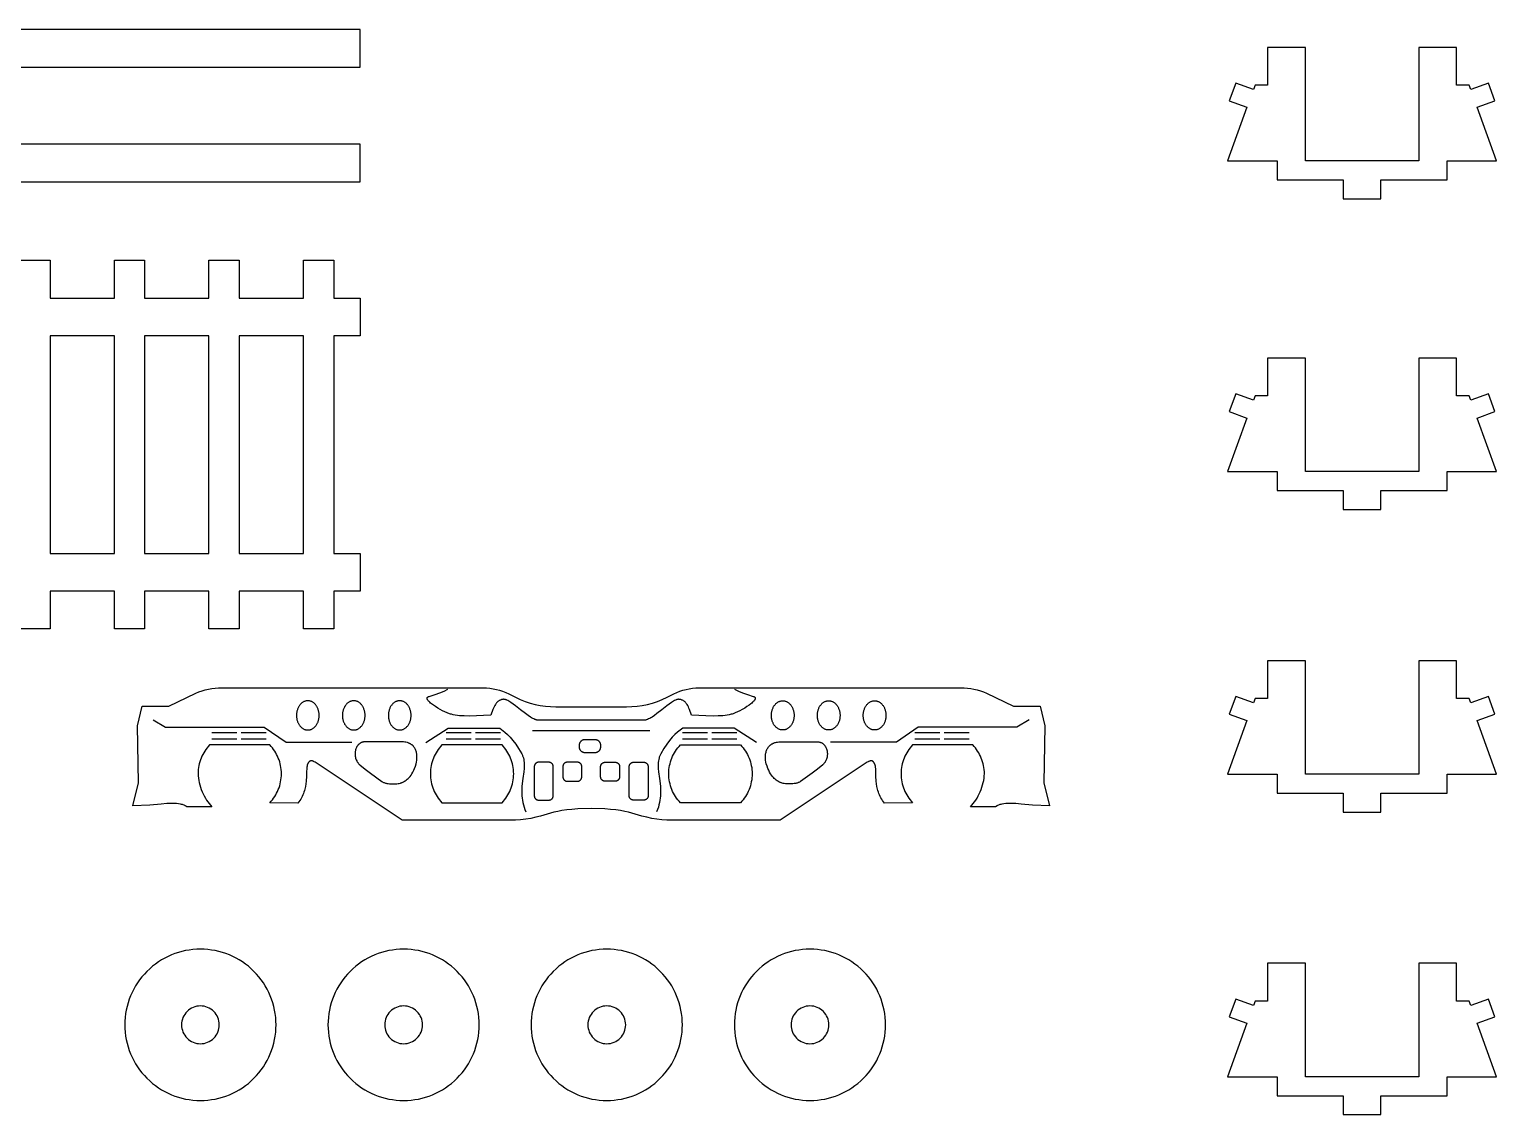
# Model space of a CAD drawing. Extents: x -80 to 87, y -38 to 108.
# Drawn here: x 7.25 to 46.06, y 79.16 to 107.85 of the extents above; entities that cross this region are included whole.
import ezdxf

# ---------------------------------------------------------------- set-up
doc = ezdxf.new("R2010")
doc.units = 0
doc.header["$MEASUREMENT"] = 0
doc.layers.get('0').update_dxf_attribs({"linetype": 'CONTINUOUS'})
doc.layers.add('ENGRAVE', color=1, linetype='CONTINUOUS')

msp = doc.modelspace()

# ---------------------------------------------------------------- linework, layer by layer
for points in [[(-56, 106.852), (16, 106.852), (16, 107.852), (-56, 107.852)], [(42.5, 103.375), (43, 103.375), (43, 103.875), (44.75, 103.875), (44.75, 104.375), (46.059, 104.375), (45.544, 105.791), (46.014, 105.962), (45.843, 106.432), (45.373, 106.261), (45.331, 106.375), (45, 106.375), (45, 107.375), (44, 107.375), (44, 104.375), (42.5, 104.375), (41, 104.375), (41, 107.375), (40, 107.375), (40, 106.375), (39.669, 106.375), (39.627, 106.261), (39.157, 106.432), (38.986, 105.962), (39.456, 105.791), (38.941, 104.375), (40.25, 104.375), (40.25, 103.875), (42, 103.875), (42, 103.375)], [(-56, 103.82), (16, 103.819), (16, 104.819), (-56, 104.82)], [(9.5, 94), (9.5, 99.75), (7.8, 99.75), (7.8, 94)], [(12, 94), (12, 99.75), (10.3, 99.75), (10.3, 94)], [(14.5, 94), (14.5, 99.75), (12.8, 99.75), (12.8, 94)], [(42.5, 95.161), (43, 95.161), (43, 95.661), (44.75, 95.661), (44.75, 96.161), (46.059, 96.161), (45.544, 97.577), (46.014, 97.748), (45.843, 98.217), (45.373, 98.046), (45.331, 98.161), (45, 98.161), (45, 99.161), (44, 99.161), (44, 96.161), (42.5, 96.161), (41, 96.161), (41, 99.161), (40, 99.161), (40, 98.161), (39.669, 98.161), (39.627, 98.046), (39.157, 98.217), (38.986, 97.748), (39.456, 97.577), (38.941, 96.161), (40.25, 96.161), (40.25, 95.661), (42, 95.661), (42, 95.161)], [(42.5, 87.161), (43, 87.161), (43, 87.661), (44.75, 87.661), (44.75, 88.161), (46.059, 88.161), (45.544, 89.577), (46.014, 89.748), (45.843, 90.217), (45.373, 90.046), (45.331, 90.161), (45, 90.161), (45, 91.161), (44, 91.161), (44, 88.161), (42.5, 88.161), (41, 88.161), (41, 91.161), (40, 91.161), (40, 90.161), (39.669, 90.161), (39.627, 90.046), (39.157, 90.217), (38.986, 89.748), (39.456, 89.577), (38.941, 88.161), (40.25, 88.161), (40.25, 87.661), (42, 87.661), (42, 87.161)], [(22.111, 89.943), (23.047, 89.943), (23.186, 89.948), (23.324, 89.96), (23.461, 89.98), (23.596, 90.007), (23.73, 90.043), (23.861, 90.086), (23.99, 90.137), (24.116, 90.196), (24.292, 90.284), (24.372, 90.321), (24.453, 90.353), (24.536, 90.381), (24.621, 90.403), (24.706, 90.421), (24.793, 90.433), (24.88, 90.441), (24.968, 90.443), (31.885, 90.443), (31.973, 90.441), (32.061, 90.435), (32.148, 90.423), (32.235, 90.408), (32.32, 90.388), (32.405, 90.364), (32.488, 90.335), (32.57, 90.302), (33.281, 89.957), (33.99, 89.957), (34.112, 89.443), (34.082, 87.937), (34.234, 87.326), (33.783, 87.34), (33.481, 87.372), (33.338, 87.382), (33.203, 87.387), (33.14, 87.386), (33.08, 87.383), (33.023, 87.377), (32.971, 87.369), (32.946, 87.363), (32.923, 87.357), (32.901, 87.35), (32.88, 87.342), (32.86, 87.333), (32.851, 87.328), (32.842, 87.323), (32.833, 87.318), (32.825, 87.312), (32.817, 87.307), (32.809, 87.301), (32.146, 87.3), (32.181, 87.339), (32.216, 87.382), (32.25, 87.429), (32.283, 87.478), (32.315, 87.53), (32.345, 87.585), (32.373, 87.641), (32.399, 87.699), (32.423, 87.758), (32.445, 87.818), (32.464, 87.878), (32.48, 87.938), (32.493, 87.998), (32.502, 88.057), (32.508, 88.115), (32.51, 88.171), (32.509, 88.226), (32.505, 88.281), (32.498, 88.334), (32.489, 88.387), (32.477, 88.439), (32.463, 88.49), (32.447, 88.54), (32.428, 88.589), (32.407, 88.637), (32.384, 88.683), (32.359, 88.729), (32.331, 88.773), (32.302, 88.815), (32.271, 88.856), (32.238, 88.896), (32.203, 88.934), (30.612, 88.934), (30.577, 88.896), (30.544, 88.856), (30.513, 88.815), (30.484, 88.773), (30.456, 88.729), (30.431, 88.683), (30.408, 88.637), (30.387, 88.589), (30.368, 88.54), (30.352, 88.49), (30.338, 88.439), (30.326, 88.387), (30.317, 88.334), (30.31, 88.281), (30.306, 88.226), (30.305, 88.171), (30.306, 88.116), (30.31, 88.061), (30.317, 88.008), (30.326, 87.955), (30.338, 87.903), (30.352, 87.852), (30.368, 87.802), (30.387, 87.753), (30.408, 87.705), (30.431, 87.659), (30.456, 87.613), (30.484, 87.569), (30.513, 87.527), (30.544, 87.486), (30.577, 87.446), (30.612, 87.408), (29.869, 87.394), (29.841, 87.429), (29.816, 87.465), (29.794, 87.501), (29.773, 87.538), (29.754, 87.575), (29.737, 87.613), (29.722, 87.65), (29.708, 87.688), (29.696, 87.726), (29.686, 87.763), (29.669, 87.838), (29.657, 87.91), (29.648, 87.981), (29.64, 88.112), (29.638, 88.225), (29.636, 88.314), (29.634, 88.332), (29.633, 88.348), (29.631, 88.355), (29.63, 88.362), (29.629, 88.368), (29.627, 88.373), (29.62, 88.4), (29.612, 88.424), (29.608, 88.435), (29.604, 88.445), (29.599, 88.454), (29.594, 88.463), (29.589, 88.471), (29.583, 88.479), (29.581, 88.482), (29.578, 88.485), (29.575, 88.488), (29.572, 88.491), (29.569, 88.494), (29.566, 88.497), (29.563, 88.499), (29.559, 88.501), (29.556, 88.503), (29.553, 88.505), (29.549, 88.507), (29.546, 88.508), (29.542, 88.509), (29.538, 88.511), (29.535, 88.512), (29.531, 88.512), (29.527, 88.513), (29.523, 88.513), (29.519, 88.514), (29.514, 88.514), (29.51, 88.514), (29.506, 88.513), (29.501, 88.513), (29.497, 88.512), (29.488, 88.51), (29.478, 88.508), (29.468, 88.505), (29.458, 88.501), (29.447, 88.496), (29.436, 88.49), (29.412, 88.477), (29.387, 88.461), (27.111, 86.943), (24.245, 86.943), (24.111, 86.947), (23.977, 86.957), (23.844, 86.973), (23.711, 86.994), (23.579, 87.021), (23.448, 87.052), (23.188, 87.127), (23.097, 87.153), (22.996, 87.178), (22.885, 87.199), (22.761, 87.217), (22.622, 87.232), (22.469, 87.243), (22.111, 87.252), (21.753, 87.243), (21.6, 87.232), (21.462, 87.217), (21.338, 87.199), (21.226, 87.178), (21.125, 87.153), (21.034, 87.127), (20.774, 87.052), (20.643, 87.021), (20.511, 86.994), (20.378, 86.973), (20.245, 86.957), (20.111, 86.947), (19.977, 86.943), (17.111, 86.943), (14.835, 88.461), (14.81, 88.477), (14.787, 88.49), (14.776, 88.496), (14.765, 88.501), (14.754, 88.505), (14.744, 88.508), (14.735, 88.51), (14.726, 88.512), (14.721, 88.513), (14.717, 88.513), (14.712, 88.514), (14.708, 88.514), (14.704, 88.514), (14.7, 88.513), (14.696, 88.513), (14.692, 88.512), (14.688, 88.512), (14.684, 88.511), (14.68, 88.509), (14.677, 88.508), (14.673, 88.507), (14.67, 88.505), (14.666, 88.503), (14.663, 88.501), (14.66, 88.499), (14.657, 88.497), (14.654, 88.494), (14.65, 88.491), (14.648, 88.488), (14.645, 88.485), (14.642, 88.482), (14.639, 88.479), (14.634, 88.471), (14.628, 88.463), (14.624, 88.454), (14.619, 88.445), (14.614, 88.435), (14.61, 88.424), (14.602, 88.4), (14.595, 88.373), (14.594, 88.368), (14.592, 88.362), (14.591, 88.355), (14.59, 88.348), (14.588, 88.332), (14.587, 88.314), (14.584, 88.225), (14.582, 88.112), (14.574, 87.981), (14.566, 87.91), (14.553, 87.838), (14.537, 87.763), (14.526, 87.726), (14.514, 87.688), (14.501, 87.65), (14.485, 87.613), (14.468, 87.575), (14.45, 87.538), (14.429, 87.501), (14.406, 87.465), (14.381, 87.429), (14.354, 87.394), (13.611, 87.408), (13.645, 87.446), (13.678, 87.486), (13.71, 87.527), (13.739, 87.569), (13.766, 87.613), (13.791, 87.659), (13.814, 87.705), (13.835, 87.753), (13.854, 87.802), (13.871, 87.852), (13.885, 87.903), (13.896, 87.955), (13.905, 88.008), (13.912, 88.061), (13.916, 88.116), (13.918, 88.171), (13.916, 88.226), (13.912, 88.281), (13.905, 88.334), (13.896, 88.387), (13.885, 88.439), (13.871, 88.49), (13.854, 88.54), (13.835, 88.589), (13.814, 88.637), (13.791, 88.683), (13.766, 88.729), (13.739, 88.773), (13.71, 88.815), (13.678, 88.856), (13.645, 88.896), (13.611, 88.934), (12.019, 88.934), (11.984, 88.896), (11.951, 88.856), (11.92, 88.815), (11.891, 88.773), (11.864, 88.729), (11.839, 88.683), (11.815, 88.637), (11.795, 88.589), (11.776, 88.54), (11.759, 88.49), (11.745, 88.439), (11.734, 88.387), (11.724, 88.334), (11.718, 88.281), (11.714, 88.226), (11.712, 88.171), (11.714, 88.115), (11.72, 88.057), (11.73, 87.998), (11.743, 87.938), (11.759, 87.878), (11.777, 87.818), (11.799, 87.758), (11.823, 87.699), (11.85, 87.641), (11.878, 87.585), (11.908, 87.53), (11.94, 87.478), (11.972, 87.429), (12.006, 87.382), (12.041, 87.339), (12.077, 87.3), (11.413, 87.301), (11.406, 87.307), (11.398, 87.312), (11.389, 87.318), (11.381, 87.323), (11.372, 87.328), (11.362, 87.333), (11.343, 87.342), (11.322, 87.35), (11.299, 87.357), (11.276, 87.363), (11.252, 87.369), (11.199, 87.377), (11.143, 87.383), (11.083, 87.386), (11.02, 87.387), (10.885, 87.382), (10.741, 87.372), (10.439, 87.34), (9.988, 87.326), (10.14, 87.937), (10.111, 89.443), (10.233, 89.957), (10.942, 89.957), (11.653, 90.302), (11.734, 90.335), (11.818, 90.364), (11.902, 90.388), (11.988, 90.408), (12.074, 90.423), (12.161, 90.435), (12.249, 90.441), (12.337, 90.443), (19.254, 90.443), (19.342, 90.441), (19.43, 90.433), (19.516, 90.421), (19.602, 90.403), (19.686, 90.381), (19.769, 90.353), (19.851, 90.321), (19.93, 90.284), (20.106, 90.196), (20.232, 90.137), (20.361, 90.086), (20.493, 90.043), (20.626, 90.007), (20.762, 89.98), (20.899, 89.96), (21.037, 89.948), (21.176, 89.943)], [(17.111, 89.017), (16.111, 89.017), (16.1, 89.016), (16.088, 89.014), (16.077, 89.012), (16.066, 89.01), (16.056, 89.007), (16.045, 89.003), (16.035, 88.999), (16.025, 88.995), (16.016, 88.99), (16.006, 88.984), (15.997, 88.979), (15.988, 88.972), (15.98, 88.966), (15.972, 88.959), (15.964, 88.951), (15.956, 88.944), (15.948, 88.936), (15.941, 88.927), (15.935, 88.919), (15.928, 88.91), (15.922, 88.9), (15.916, 88.891), (15.905, 88.871), (15.895, 88.85), (15.887, 88.828), (15.88, 88.805), (15.874, 88.782), (15.87, 88.758), (15.867, 88.734), (15.865, 88.71), (15.865, 88.685), (15.867, 88.66), (15.87, 88.635), (15.874, 88.611), (15.88, 88.586), (15.888, 88.562), (15.897, 88.538), (15.908, 88.515), (15.914, 88.504), (15.921, 88.492), (15.928, 88.481), (15.935, 88.471), (15.943, 88.46), (15.951, 88.45), (15.96, 88.44), (15.969, 88.43), (15.979, 88.42), (15.989, 88.411), (16.128, 88.293), (16.27, 88.185), (16.575, 87.969), (16.589, 87.96), (16.603, 87.953), (16.618, 87.945), (16.634, 87.939), (16.65, 87.933), (16.667, 87.927), (16.684, 87.922), (16.702, 87.918), (16.74, 87.911), (16.778, 87.906), (16.817, 87.903), (16.856, 87.902), (16.895, 87.902), (16.932, 87.904), (16.969, 87.908), (17.003, 87.913), (17.035, 87.919), (17.064, 87.926), (17.077, 87.93), (17.09, 87.934), (17.101, 87.939), (17.111, 87.943), (17.15, 87.963), (17.172, 87.976), (17.194, 87.99), (17.218, 88.006), (17.243, 88.026), (17.268, 88.048), (17.294, 88.074), (17.319, 88.103), (17.345, 88.136), (17.37, 88.174), (17.394, 88.216), (17.417, 88.264), (17.44, 88.316), (17.461, 88.375), (17.48, 88.439), (17.49, 88.483), (17.498, 88.529), (17.501, 88.553), (17.502, 88.576), (17.503, 88.6), (17.503, 88.624), (17.502, 88.648), (17.5, 88.672), (17.497, 88.696), (17.493, 88.72), (17.488, 88.743), (17.481, 88.766), (17.474, 88.788), (17.465, 88.81), (17.454, 88.831), (17.443, 88.852), (17.436, 88.862), (17.429, 88.871), (17.422, 88.881), (17.415, 88.89), (17.407, 88.899), (17.399, 88.908), (17.39, 88.917), (17.381, 88.925), (17.372, 88.933), (17.362, 88.94), (17.352, 88.948), (17.341, 88.955), (17.33, 88.962), (17.319, 88.968), (17.307, 88.974), (17.295, 88.98), (17.282, 88.985), (17.269, 88.99), (17.255, 88.995), (17.241, 88.999), (17.211, 89.006), (17.18, 89.011), (17.147, 89.015)], [(20.061, 88.171), (20.059, 88.226), (20.055, 88.281), (20.049, 88.334), (20.039, 88.387), (20.028, 88.439), (20.014, 88.49), (19.997, 88.54), (19.979, 88.589), (19.958, 88.637), (19.934, 88.683), (19.909, 88.729), (19.882, 88.773), (19.853, 88.815), (19.822, 88.856), (19.789, 88.896), (19.754, 88.934), (18.162, 88.934), (18.128, 88.896), (18.095, 88.856), (18.064, 88.815), (18.034, 88.773), (18.007, 88.729), (17.982, 88.683), (17.959, 88.637), (17.938, 88.589), (17.919, 88.54), (17.903, 88.49), (17.888, 88.439), (17.877, 88.387), (17.868, 88.334), (17.861, 88.281), (17.857, 88.226), (17.856, 88.171), (17.857, 88.116), (17.861, 88.061), (17.868, 88.008), (17.877, 87.955), (17.888, 87.903), (17.903, 87.852), (17.919, 87.802), (17.938, 87.753), (17.959, 87.705), (17.982, 87.659), (18.007, 87.613), (18.034, 87.569), (18.064, 87.527), (18.095, 87.486), (18.128, 87.446), (18.162, 87.408), (19.754, 87.408), (19.789, 87.446), (19.822, 87.486), (19.853, 87.527), (19.882, 87.569), (19.909, 87.613), (19.934, 87.659), (19.958, 87.705), (19.979, 87.753), (19.997, 87.802), (20.014, 87.852), (20.028, 87.903), (20.039, 87.955), (20.049, 88.008), (20.055, 88.061), (20.059, 88.116)], [(24.162, 88.171), (24.163, 88.226), (24.167, 88.281), (24.174, 88.334), (24.183, 88.387), (24.195, 88.439), (24.209, 88.49), (24.225, 88.54), (24.244, 88.589), (24.265, 88.637), (24.288, 88.683), (24.313, 88.729), (24.34, 88.773), (24.37, 88.815), (24.401, 88.856), (24.434, 88.896), (24.469, 88.934), (26.06, 88.934), (26.095, 88.896), (26.128, 88.856), (26.159, 88.815), (26.188, 88.773), (26.215, 88.729), (26.241, 88.683), (26.264, 88.637), (26.285, 88.589), (26.303, 88.54), (26.32, 88.49), (26.334, 88.439), (26.346, 88.387), (26.355, 88.334), (26.362, 88.281), (26.366, 88.226), (26.367, 88.171), (26.366, 88.116), (26.362, 88.061), (26.355, 88.008), (26.346, 87.955), (26.334, 87.903), (26.32, 87.852), (26.303, 87.802), (26.285, 87.753), (26.264, 87.705), (26.241, 87.659), (26.215, 87.613), (26.188, 87.569), (26.159, 87.527), (26.128, 87.486), (26.095, 87.446), (26.06, 87.408), (24.469, 87.408), (24.434, 87.446), (24.401, 87.486), (24.37, 87.527), (24.34, 87.569), (24.313, 87.613), (24.288, 87.659), (24.265, 87.705), (24.244, 87.753), (24.225, 87.802), (24.209, 87.852), (24.195, 87.903), (24.183, 87.955), (24.174, 88.008), (24.167, 88.061), (24.163, 88.116)], [(27.111, 89.017), (28.111, 89.017), (28.123, 89.016), (28.134, 89.014), (28.145, 89.012), (28.156, 89.01), (28.167, 89.007), (28.177, 89.003), (28.187, 88.999), (28.197, 88.995), (28.207, 88.99), (28.216, 88.984), (28.225, 88.979), (28.234, 88.972), (28.243, 88.966), (28.251, 88.959), (28.259, 88.951), (28.267, 88.944), (28.274, 88.936), (28.281, 88.927), (28.288, 88.919), (28.294, 88.91), (28.301, 88.9), (28.307, 88.891), (28.318, 88.871), (28.327, 88.85), (28.336, 88.828), (28.343, 88.805), (28.348, 88.782), (28.353, 88.758), (28.356, 88.734), (28.357, 88.71), (28.357, 88.685), (28.356, 88.66), (28.353, 88.635), (28.348, 88.611), (28.342, 88.586), (28.335, 88.562), (28.325, 88.538), (28.314, 88.515), (28.308, 88.504), (28.302, 88.492), (28.295, 88.481), (28.287, 88.471), (28.279, 88.46), (28.271, 88.45), (28.262, 88.44), (28.253, 88.43), (28.244, 88.42), (28.234, 88.411), (28.095, 88.293), (27.953, 88.185), (27.647, 87.969), (27.634, 87.96), (27.62, 87.953), (27.605, 87.945), (27.589, 87.939), (27.572, 87.933), (27.556, 87.927), (27.538, 87.922), (27.52, 87.918), (27.483, 87.911), (27.444, 87.906), (27.406, 87.903), (27.366, 87.902), (27.328, 87.902), (27.29, 87.904), (27.254, 87.908), (27.219, 87.913), (27.187, 87.919), (27.158, 87.926), (27.145, 87.93), (27.133, 87.934), (27.121, 87.939), (27.111, 87.943), (27.073, 87.963), (27.051, 87.976), (27.028, 87.99), (27.004, 88.006), (26.979, 88.026), (26.954, 88.048), (26.929, 88.074), (26.903, 88.103), (26.878, 88.136), (26.853, 88.174), (26.829, 88.216), (26.805, 88.264), (26.783, 88.316), (26.762, 88.375), (26.742, 88.439), (26.732, 88.483), (26.724, 88.529), (26.722, 88.553), (26.72, 88.576), (26.719, 88.6), (26.719, 88.624), (26.72, 88.648), (26.722, 88.672), (26.725, 88.696), (26.729, 88.72), (26.735, 88.743), (26.741, 88.766), (26.749, 88.788), (26.758, 88.81), (26.768, 88.831), (26.78, 88.852), (26.786, 88.862), (26.793, 88.871), (26.8, 88.881), (26.808, 88.89), (26.815, 88.899), (26.824, 88.908), (26.832, 88.917), (26.841, 88.925), (26.851, 88.933), (26.86, 88.94), (26.87, 88.948), (26.881, 88.955), (26.892, 88.962), (26.904, 88.968), (26.915, 88.974), (26.928, 88.98), (26.94, 88.985), (26.954, 88.99), (26.967, 88.995), (26.981, 88.999), (27.011, 89.006), (27.042, 89.011), (27.076, 89.015)], [(20.993, 88.476), (20.719, 88.476), (20.713, 88.476), (20.707, 88.476), (20.701, 88.475), (20.696, 88.474), (20.69, 88.473), (20.685, 88.471), (20.68, 88.469), (20.675, 88.467), (20.67, 88.465), (20.665, 88.463), (20.66, 88.46), (20.656, 88.457), (20.651, 88.454), (20.647, 88.451), (20.643, 88.447), (20.639, 88.443), (20.635, 88.439), (20.632, 88.435), (20.628, 88.431), (20.625, 88.427), (20.622, 88.422), (20.619, 88.417), (20.617, 88.412), (20.615, 88.407), (20.613, 88.402), (20.611, 88.397), (20.609, 88.392), (20.608, 88.386), (20.607, 88.381), (20.606, 88.375), (20.606, 88.369), (20.606, 88.363), (20.606, 87.589), (20.606, 87.583), (20.606, 87.578), (20.607, 87.572), (20.608, 87.566), (20.609, 87.561), (20.611, 87.556), (20.613, 87.55), (20.615, 87.545), (20.617, 87.54), (20.619, 87.535), (20.622, 87.531), (20.625, 87.526), (20.628, 87.522), (20.632, 87.517), (20.635, 87.513), (20.639, 87.509), (20.643, 87.506), (20.647, 87.502), (20.651, 87.499), (20.656, 87.496), (20.66, 87.493), (20.665, 87.49), (20.67, 87.487), (20.675, 87.485), (20.68, 87.483), (20.685, 87.481), (20.69, 87.48), (20.696, 87.479), (20.701, 87.478), (20.707, 87.477), (20.713, 87.476), (20.719, 87.476), (20.993, 87.476), (20.999, 87.476), (21.004, 87.477), (21.01, 87.478), (21.016, 87.479), (21.021, 87.48), (21.026, 87.481), (21.032, 87.483), (21.037, 87.485), (21.042, 87.487), (21.047, 87.49), (21.051, 87.493), (21.056, 87.496), (21.06, 87.499), (21.065, 87.502), (21.069, 87.506), (21.073, 87.509), (21.076, 87.513), (21.08, 87.517), (21.083, 87.522), (21.086, 87.526), (21.089, 87.531), (21.092, 87.535), (21.095, 87.54), (21.097, 87.545), (21.099, 87.55), (21.101, 87.556), (21.102, 87.561), (21.103, 87.566), (21.104, 87.572), (21.105, 87.578), (21.106, 87.583), (21.106, 87.589), (21.106, 88.363), (21.106, 88.369), (21.105, 88.375), (21.104, 88.381), (21.103, 88.386), (21.102, 88.392), (21.101, 88.397), (21.099, 88.402), (21.097, 88.407), (21.095, 88.412), (21.092, 88.417), (21.089, 88.422), (21.086, 88.427), (21.083, 88.431), (21.08, 88.435), (21.076, 88.439), (21.073, 88.443), (21.069, 88.447), (21.065, 88.451), (21.06, 88.454), (21.056, 88.457), (21.051, 88.46), (21.047, 88.463), (21.042, 88.465), (21.037, 88.467), (21.032, 88.469), (21.026, 88.471), (21.021, 88.473), (21.016, 88.474), (21.01, 88.475), (21.004, 88.476), (20.999, 88.476)], [(21.748, 88.476), (21.474, 88.476), (21.468, 88.476), (21.463, 88.476), (21.457, 88.475), (21.451, 88.474), (21.446, 88.473), (21.441, 88.471), (21.435, 88.469), (21.43, 88.467), (21.425, 88.465), (21.42, 88.463), (21.416, 88.46), (21.411, 88.457), (21.407, 88.454), (21.402, 88.451), (21.398, 88.447), (21.394, 88.443), (21.391, 88.439), (21.387, 88.435), (21.384, 88.431), (21.381, 88.427), (21.378, 88.422), (21.375, 88.417), (21.372, 88.412), (21.37, 88.407), (21.368, 88.402), (21.366, 88.397), (21.365, 88.392), (21.364, 88.386), (21.363, 88.381), (21.362, 88.375), (21.361, 88.369), (21.361, 88.363), (21.361, 88.089), (21.361, 88.083), (21.362, 88.078), (21.363, 88.072), (21.364, 88.066), (21.365, 88.061), (21.366, 88.056), (21.368, 88.05), (21.37, 88.045), (21.372, 88.04), (21.375, 88.035), (21.378, 88.031), (21.381, 88.026), (21.384, 88.022), (21.387, 88.017), (21.391, 88.013), (21.394, 88.009), (21.398, 88.006), (21.402, 88.002), (21.407, 87.999), (21.411, 87.996), (21.416, 87.993), (21.42, 87.99), (21.425, 87.987), (21.43, 87.985), (21.435, 87.983), (21.441, 87.981), (21.446, 87.98), (21.451, 87.979), (21.457, 87.978), (21.463, 87.977), (21.468, 87.976), (21.474, 87.976), (21.748, 87.976), (21.754, 87.976), (21.76, 87.977), (21.765, 87.978), (21.771, 87.979), (21.777, 87.98), (21.782, 87.981), (21.787, 87.983), (21.792, 87.985), (21.797, 87.987), (21.802, 87.99), (21.807, 87.993), (21.811, 87.996), (21.816, 87.999), (21.82, 88.002), (21.824, 88.006), (21.828, 88.009), (21.832, 88.013), (21.835, 88.017), (21.839, 88.022), (21.842, 88.026), (21.845, 88.031), (21.848, 88.035), (21.85, 88.04), (21.852, 88.045), (21.854, 88.05), (21.856, 88.056), (21.858, 88.061), (21.859, 88.066), (21.86, 88.072), (21.861, 88.078), (21.861, 88.083), (21.861, 88.089), (21.861, 88.363), (21.861, 88.369), (21.861, 88.375), (21.86, 88.381), (21.859, 88.386), (21.858, 88.392), (21.856, 88.397), (21.854, 88.402), (21.852, 88.407), (21.85, 88.412), (21.848, 88.417), (21.845, 88.422), (21.842, 88.427), (21.839, 88.431), (21.835, 88.435), (21.832, 88.439), (21.828, 88.443), (21.824, 88.447), (21.82, 88.451), (21.816, 88.454), (21.811, 88.457), (21.807, 88.46), (21.802, 88.463), (21.797, 88.465), (21.792, 88.467), (21.787, 88.469), (21.782, 88.471), (21.777, 88.473), (21.771, 88.474), (21.765, 88.475), (21.76, 88.476), (21.754, 88.476)], [(22.474, 88.476), (22.748, 88.476), (22.754, 88.476), (22.76, 88.476), (22.765, 88.475), (22.771, 88.474), (22.777, 88.473), (22.782, 88.471), (22.787, 88.469), (22.792, 88.467), (22.797, 88.465), (22.802, 88.463), (22.807, 88.46), (22.811, 88.457), (22.816, 88.454), (22.82, 88.451), (22.824, 88.447), (22.828, 88.443), (22.832, 88.439), (22.835, 88.435), (22.839, 88.431), (22.842, 88.427), (22.845, 88.422), (22.848, 88.417), (22.85, 88.412), (22.852, 88.407), (22.854, 88.402), (22.856, 88.397), (22.858, 88.392), (22.859, 88.386), (22.86, 88.381), (22.861, 88.375), (22.861, 88.369), (22.861, 88.363), (22.861, 88.089), (22.861, 88.083), (22.861, 88.078), (22.86, 88.072), (22.859, 88.066), (22.858, 88.061), (22.856, 88.056), (22.854, 88.05), (22.852, 88.045), (22.85, 88.04), (22.848, 88.035), (22.845, 88.031), (22.842, 88.026), (22.839, 88.022), (22.835, 88.017), (22.832, 88.013), (22.828, 88.009), (22.824, 88.006), (22.82, 88.002), (22.816, 87.999), (22.811, 87.996), (22.807, 87.993), (22.802, 87.99), (22.797, 87.987), (22.792, 87.985), (22.787, 87.983), (22.782, 87.981), (22.777, 87.98), (22.771, 87.979), (22.765, 87.978), (22.76, 87.977), (22.754, 87.976), (22.748, 87.976), (22.474, 87.976), (22.468, 87.976), (22.463, 87.977), (22.457, 87.978), (22.451, 87.979), (22.446, 87.98), (22.441, 87.981), (22.435, 87.983), (22.43, 87.985), (22.425, 87.987), (22.42, 87.99), (22.416, 87.993), (22.411, 87.996), (22.407, 87.999), (22.402, 88.002), (22.398, 88.006), (22.394, 88.009), (22.391, 88.013), (22.387, 88.017), (22.384, 88.022), (22.381, 88.026), (22.378, 88.031), (22.375, 88.035), (22.372, 88.04), (22.37, 88.045), (22.368, 88.05), (22.366, 88.056), (22.365, 88.061), (22.364, 88.066), (22.363, 88.072), (22.362, 88.078), (22.361, 88.083), (22.361, 88.089), (22.361, 88.363), (22.361, 88.369), (22.362, 88.375), (22.363, 88.381), (22.364, 88.386), (22.365, 88.392), (22.366, 88.397), (22.368, 88.402), (22.37, 88.407), (22.372, 88.412), (22.375, 88.417), (22.378, 88.422), (22.381, 88.427), (22.384, 88.431), (22.387, 88.435), (22.391, 88.439), (22.394, 88.443), (22.398, 88.447), (22.402, 88.451), (22.407, 88.454), (22.411, 88.457), (22.416, 88.46), (22.42, 88.463), (22.425, 88.465), (22.43, 88.467), (22.435, 88.469), (22.441, 88.471), (22.446, 88.473), (22.451, 88.474), (22.457, 88.475), (22.463, 88.476), (22.468, 88.476)], [(23.23, 88.476), (23.504, 88.476), (23.51, 88.476), (23.515, 88.476), (23.521, 88.475), (23.527, 88.474), (23.532, 88.473), (23.537, 88.471), (23.543, 88.469), (23.548, 88.467), (23.553, 88.465), (23.558, 88.463), (23.562, 88.46), (23.567, 88.457), (23.571, 88.454), (23.576, 88.451), (23.58, 88.447), (23.584, 88.443), (23.587, 88.439), (23.591, 88.435), (23.594, 88.431), (23.597, 88.427), (23.6, 88.422), (23.603, 88.417), (23.606, 88.412), (23.608, 88.407), (23.61, 88.402), (23.612, 88.397), (23.613, 88.392), (23.614, 88.386), (23.615, 88.381), (23.616, 88.375), (23.617, 88.369), (23.617, 88.363), (23.617, 87.589), (23.617, 87.583), (23.616, 87.578), (23.615, 87.572), (23.614, 87.566), (23.613, 87.561), (23.612, 87.556), (23.61, 87.55), (23.608, 87.545), (23.606, 87.54), (23.603, 87.535), (23.6, 87.531), (23.597, 87.526), (23.594, 87.522), (23.591, 87.517), (23.587, 87.513), (23.584, 87.509), (23.58, 87.506), (23.576, 87.502), (23.571, 87.499), (23.567, 87.496), (23.562, 87.493), (23.558, 87.49), (23.553, 87.487), (23.548, 87.485), (23.543, 87.483), (23.537, 87.481), (23.532, 87.48), (23.527, 87.479), (23.521, 87.478), (23.515, 87.477), (23.51, 87.476), (23.504, 87.476), (23.23, 87.476), (23.224, 87.476), (23.218, 87.477), (23.212, 87.478), (23.207, 87.479), (23.201, 87.48), (23.196, 87.481), (23.191, 87.483), (23.186, 87.485), (23.181, 87.487), (23.176, 87.49), (23.171, 87.493), (23.167, 87.496), (23.162, 87.499), (23.158, 87.502), (23.154, 87.506), (23.15, 87.509), (23.146, 87.513), (23.143, 87.517), (23.139, 87.522), (23.136, 87.526), (23.133, 87.531), (23.13, 87.535), (23.128, 87.54), (23.126, 87.545), (23.124, 87.55), (23.122, 87.556), (23.12, 87.561), (23.119, 87.566), (23.118, 87.572), (23.117, 87.578), (23.117, 87.583), (23.117, 87.589), (23.117, 88.363), (23.117, 88.369), (23.117, 88.375), (23.118, 88.381), (23.119, 88.386), (23.12, 88.392), (23.122, 88.397), (23.124, 88.402), (23.126, 88.407), (23.128, 88.412), (23.13, 88.417), (23.133, 88.422), (23.136, 88.427), (23.139, 88.431), (23.143, 88.435), (23.146, 88.439), (23.15, 88.443), (23.154, 88.447), (23.158, 88.451), (23.162, 88.454), (23.167, 88.457), (23.171, 88.46), (23.176, 88.463), (23.181, 88.465), (23.186, 88.467), (23.191, 88.469), (23.196, 88.471), (23.201, 88.473), (23.207, 88.474), (23.212, 88.475), (23.218, 88.476), (23.224, 88.476)], [(42.5, 79.161), (43, 79.161), (43, 79.661), (44.75, 79.661), (44.75, 80.161), (46.059, 80.161), (45.544, 81.577), (46.014, 81.748), (45.843, 82.217), (45.373, 82.046), (45.331, 82.161), (45, 82.161), (45, 83.161), (44, 83.161), (44, 80.161), (42.5, 80.161), (41, 80.161), (41, 83.161), (40, 83.161), (40, 82.161), (39.669, 82.161), (39.627, 82.046), (39.157, 82.217), (38.986, 81.748), (39.456, 81.577), (38.941, 80.161), (40.25, 80.161), (40.25, 79.661), (42, 79.661), (42, 79.161)]]:
    msp.add_lwpolyline(points, close=True)
msp.add_lwpolyline([(7, 101.75), (7.8, 101.75), (7.8, 100.75), (9.5, 100.75), (9.5, 101.75), (10.3, 101.75), (10.3, 100.75), (12, 100.75), (12, 101.75), (12.8, 101.75), (12.8, 100.75), (14.5, 100.75), (14.5, 101.75), (15.3, 101.75), (15.3, 100.75), (16, 100.75), (16, 99.75), (15.3, 99.75), (15.3, 94), (16, 94), (16, 93), (15.3, 93), (15.3, 92), (14.5, 92), (14.5, 93), (12.8, 93), (12.8, 92), (12, 92), (12, 93), (10.3, 93), (10.3, 92), (9.5, 92), (9.5, 93), (7.8, 93), (7.8, 92), (7, 92)])
for points in [[(9.775, 81.535, 0.414214), (11.775, 79.535, 0.414214), (13.775, 81.535, 0.414214), (11.775, 83.535, 0.414214)], [(15.149, 81.535, 0.414214), (17.149, 79.535, 0.414214), (19.149, 81.535, 0.414214), (17.149, 83.535, 0.414214)], [(20.523, 81.535, 0.414214), (22.523, 79.535, 0.414214), (24.523, 81.535, 0.414214), (22.523, 83.535, 0.414214)], [(25.897, 81.535, 0.414214), (27.897, 79.535, 0.414214), (29.897, 81.535, 0.414214), (27.897, 83.535, 0.414214)], [(11.275, 81.535, 0.414214), (11.775, 81.035, 0.414214), (12.275, 81.535, 0.414214), (11.775, 82.035, 0.414214)], [(16.649, 81.535, 0.414214), (17.149, 81.035, 0.414214), (17.649, 81.535, 0.414214), (17.149, 82.035, 0.414214)], [(22.023, 81.535, 0.414214), (22.523, 81.035, 0.414214), (23.023, 81.535, 0.414214), (22.523, 82.035, 0.414214)], [(27.397, 81.535, 0.414214), (27.897, 81.035, 0.414214), (28.397, 81.535, 0.414214), (27.897, 82.035, 0.414214)]]:
    msp.add_lwpolyline(points, format="xyb", close=True)
at = {"layer": 'ENGRAVE'}
for points in [[(14.916, 89.716), (14.915, 89.736), (14.914, 89.755), (14.912, 89.775), (14.91, 89.794), (14.906, 89.812), (14.902, 89.831), (14.897, 89.849), (14.892, 89.866), (14.886, 89.883), (14.879, 89.9), (14.872, 89.916), (14.864, 89.932), (14.856, 89.947), (14.847, 89.962), (14.838, 89.976), (14.828, 89.989), (14.817, 90.002), (14.806, 90.014), (14.795, 90.026), (14.783, 90.036), (14.771, 90.046), (14.759, 90.056), (14.746, 90.064), (14.732, 90.072), (14.719, 90.079), (14.705, 90.085), (14.69, 90.09), (14.676, 90.095), (14.661, 90.098), (14.646, 90.1), (14.631, 90.102), (14.615, 90.102), (14.6, 90.102), (14.585, 90.1), (14.57, 90.098), (14.555, 90.095), (14.541, 90.09), (14.526, 90.085), (14.512, 90.079), (14.499, 90.072), (14.485, 90.064), (14.472, 90.056), (14.46, 90.046), (14.448, 90.036), (14.436, 90.026), (14.425, 90.014), (14.414, 90.002), (14.403, 89.989), (14.393, 89.976), (14.384, 89.962), (14.375, 89.947), (14.367, 89.932), (14.359, 89.916), (14.352, 89.9), (14.345, 89.883), (14.339, 89.866), (14.334, 89.849), (14.329, 89.831), (14.325, 89.812), (14.321, 89.794), (14.319, 89.775), (14.317, 89.755), (14.316, 89.736), (14.315, 89.716), (14.316, 89.696), (14.317, 89.677), (14.319, 89.657), (14.321, 89.638), (14.325, 89.619), (14.329, 89.601), (14.334, 89.583), (14.339, 89.566), (14.345, 89.549), (14.352, 89.532), (14.359, 89.516), (14.367, 89.5), (14.375, 89.485), (14.384, 89.47), (14.393, 89.456), (14.403, 89.443), (14.414, 89.43), (14.425, 89.418), (14.436, 89.406), (14.448, 89.396), (14.46, 89.386), (14.472, 89.376), (14.485, 89.368), (14.499, 89.36), (14.512, 89.353), (14.526, 89.347), (14.541, 89.342), (14.555, 89.337), (14.57, 89.334), (14.585, 89.332), (14.6, 89.33), (14.615, 89.33), (14.631, 89.33), (14.646, 89.332), (14.661, 89.334), (14.676, 89.337), (14.69, 89.342), (14.705, 89.347), (14.719, 89.353), (14.732, 89.36), (14.746, 89.368), (14.759, 89.376), (14.771, 89.386), (14.783, 89.396), (14.795, 89.406), (14.806, 89.418), (14.817, 89.43), (14.828, 89.443), (14.838, 89.456), (14.847, 89.47), (14.856, 89.485), (14.864, 89.5), (14.872, 89.516), (14.879, 89.532), (14.886, 89.549), (14.892, 89.566), (14.897, 89.583), (14.902, 89.601), (14.906, 89.619), (14.91, 89.638), (14.912, 89.657), (14.914, 89.677), (14.915, 89.696)], [(16.131, 89.716), (16.13, 89.736), (16.129, 89.755), (16.127, 89.775), (16.125, 89.794), (16.121, 89.812), (16.117, 89.831), (16.113, 89.849), (16.107, 89.866), (16.101, 89.883), (16.095, 89.9), (16.087, 89.916), (16.08, 89.932), (16.071, 89.947), (16.062, 89.962), (16.053, 89.976), (16.043, 89.989), (16.032, 90.002), (16.022, 90.014), (16.01, 90.026), (15.998, 90.036), (15.986, 90.046), (15.974, 90.056), (15.961, 90.064), (15.947, 90.072), (15.934, 90.079), (15.92, 90.085), (15.906, 90.09), (15.891, 90.095), (15.876, 90.098), (15.861, 90.1), (15.846, 90.102), (15.831, 90.102), (15.815, 90.102), (15.8, 90.1), (15.785, 90.098), (15.77, 90.095), (15.756, 90.09), (15.741, 90.085), (15.728, 90.079), (15.714, 90.072), (15.701, 90.064), (15.688, 90.056), (15.675, 90.046), (15.663, 90.036), (15.651, 90.026), (15.64, 90.014), (15.629, 90.002), (15.618, 89.989), (15.609, 89.976), (15.599, 89.962), (15.59, 89.947), (15.582, 89.932), (15.574, 89.916), (15.567, 89.9), (15.56, 89.883), (15.554, 89.866), (15.549, 89.849), (15.544, 89.831), (15.54, 89.812), (15.537, 89.794), (15.534, 89.775), (15.532, 89.755), (15.531, 89.736), (15.53, 89.716), (15.531, 89.696), (15.532, 89.677), (15.534, 89.657), (15.537, 89.638), (15.54, 89.619), (15.544, 89.601), (15.549, 89.583), (15.554, 89.566), (15.56, 89.549), (15.567, 89.532), (15.574, 89.516), (15.582, 89.5), (15.59, 89.485), (15.599, 89.47), (15.609, 89.456), (15.618, 89.443), (15.629, 89.43), (15.64, 89.418), (15.651, 89.406), (15.663, 89.396), (15.675, 89.386), (15.688, 89.376), (15.701, 89.368), (15.714, 89.36), (15.728, 89.353), (15.741, 89.347), (15.756, 89.342), (15.77, 89.337), (15.785, 89.334), (15.8, 89.332), (15.815, 89.33), (15.831, 89.33), (15.846, 89.33), (15.861, 89.332), (15.876, 89.334), (15.891, 89.337), (15.906, 89.342), (15.92, 89.347), (15.934, 89.353), (15.947, 89.36), (15.961, 89.368), (15.974, 89.376), (15.986, 89.386), (15.998, 89.396), (16.01, 89.406), (16.022, 89.418), (16.032, 89.43), (16.043, 89.443), (16.053, 89.456), (16.062, 89.47), (16.071, 89.485), (16.08, 89.5), (16.087, 89.516), (16.095, 89.532), (16.101, 89.549), (16.107, 89.566), (16.113, 89.583), (16.117, 89.601), (16.121, 89.619), (16.125, 89.638), (16.127, 89.657), (16.129, 89.677), (16.13, 89.696)], [(17.346, 89.716), (17.346, 89.736), (17.345, 89.755), (17.343, 89.775), (17.34, 89.794), (17.337, 89.812), (17.333, 89.831), (17.328, 89.849), (17.322, 89.866), (17.316, 89.883), (17.31, 89.9), (17.303, 89.916), (17.295, 89.932), (17.286, 89.947), (17.277, 89.962), (17.268, 89.976), (17.258, 89.989), (17.248, 90.002), (17.237, 90.014), (17.225, 90.026), (17.214, 90.036), (17.201, 90.046), (17.189, 90.056), (17.176, 90.064), (17.163, 90.072), (17.149, 90.079), (17.135, 90.085), (17.121, 90.09), (17.106, 90.095), (17.092, 90.098), (17.077, 90.1), (17.061, 90.102), (17.046, 90.102), (17.03, 90.102), (17.015, 90.1), (17, 90.098), (16.985, 90.095), (16.971, 90.09), (16.957, 90.085), (16.943, 90.079), (16.929, 90.072), (16.916, 90.064), (16.903, 90.056), (16.89, 90.046), (16.878, 90.036), (16.866, 90.026), (16.855, 90.014), (16.844, 90.002), (16.834, 89.989), (16.824, 89.976), (16.814, 89.962), (16.805, 89.947), (16.797, 89.932), (16.789, 89.916), (16.782, 89.9), (16.775, 89.883), (16.769, 89.866), (16.764, 89.849), (16.759, 89.831), (16.755, 89.812), (16.752, 89.794), (16.749, 89.775), (16.747, 89.755), (16.746, 89.736), (16.746, 89.716), (16.746, 89.696), (16.747, 89.677), (16.749, 89.657), (16.752, 89.638), (16.755, 89.619), (16.759, 89.601), (16.764, 89.583), (16.769, 89.566), (16.775, 89.549), (16.782, 89.532), (16.789, 89.516), (16.797, 89.5), (16.805, 89.485), (16.814, 89.47), (16.824, 89.456), (16.834, 89.443), (16.844, 89.43), (16.855, 89.418), (16.866, 89.406), (16.878, 89.396), (16.89, 89.386), (16.903, 89.376), (16.916, 89.368), (16.929, 89.36), (16.943, 89.353), (16.957, 89.347), (16.971, 89.342), (16.985, 89.337), (17, 89.334), (17.015, 89.332), (17.03, 89.33), (17.046, 89.33), (17.061, 89.33), (17.077, 89.332), (17.092, 89.334), (17.106, 89.337), (17.121, 89.342), (17.135, 89.347), (17.149, 89.353), (17.163, 89.36), (17.176, 89.368), (17.189, 89.376), (17.201, 89.386), (17.214, 89.396), (17.225, 89.406), (17.237, 89.418), (17.248, 89.43), (17.258, 89.443), (17.268, 89.456), (17.277, 89.47), (17.286, 89.485), (17.295, 89.5), (17.303, 89.516), (17.31, 89.532), (17.316, 89.549), (17.322, 89.566), (17.328, 89.583), (17.333, 89.601), (17.337, 89.619), (17.34, 89.638), (17.343, 89.657), (17.345, 89.677), (17.346, 89.696)], [(26.876, 89.716), (26.877, 89.736), (26.878, 89.755), (26.88, 89.775), (26.882, 89.794), (26.886, 89.812), (26.89, 89.831), (26.895, 89.849), (26.9, 89.866), (26.906, 89.883), (26.913, 89.9), (26.92, 89.916), (26.928, 89.932), (26.936, 89.947), (26.945, 89.962), (26.954, 89.976), (26.964, 89.989), (26.975, 90.002), (26.986, 90.014), (26.997, 90.026), (27.009, 90.036), (27.021, 90.046), (27.034, 90.056), (27.047, 90.064), (27.06, 90.072), (27.073, 90.079), (27.087, 90.085), (27.102, 90.09), (27.116, 90.095), (27.131, 90.098), (27.146, 90.1), (27.161, 90.102), (27.177, 90.102), (27.192, 90.102), (27.207, 90.1), (27.222, 90.098), (27.237, 90.095), (27.252, 90.09), (27.266, 90.085), (27.28, 90.079), (27.293, 90.072), (27.307, 90.064), (27.32, 90.056), (27.332, 90.046), (27.344, 90.036), (27.356, 90.026), (27.367, 90.014), (27.378, 90.002), (27.389, 89.989), (27.399, 89.976), (27.408, 89.962), (27.417, 89.947), (27.425, 89.932), (27.433, 89.916), (27.441, 89.9), (27.447, 89.883), (27.453, 89.866), (27.459, 89.849), (27.463, 89.831), (27.467, 89.812), (27.471, 89.794), (27.473, 89.775), (27.475, 89.755), (27.476, 89.736), (27.477, 89.716), (27.476, 89.696), (27.475, 89.677), (27.473, 89.657), (27.471, 89.638), (27.467, 89.619), (27.463, 89.601), (27.459, 89.583), (27.453, 89.566), (27.447, 89.549), (27.441, 89.532), (27.433, 89.516), (27.425, 89.5), (27.417, 89.485), (27.408, 89.47), (27.399, 89.456), (27.389, 89.443), (27.378, 89.43), (27.367, 89.418), (27.356, 89.406), (27.344, 89.396), (27.332, 89.386), (27.32, 89.376), (27.307, 89.368), (27.293, 89.36), (27.28, 89.353), (27.266, 89.347), (27.252, 89.342), (27.237, 89.337), (27.222, 89.334), (27.207, 89.332), (27.192, 89.33), (27.177, 89.33), (27.161, 89.33), (27.146, 89.332), (27.131, 89.334), (27.116, 89.337), (27.102, 89.342), (27.087, 89.347), (27.073, 89.353), (27.06, 89.36), (27.047, 89.368), (27.034, 89.376), (27.021, 89.386), (27.009, 89.396), (26.997, 89.406), (26.986, 89.418), (26.975, 89.43), (26.964, 89.443), (26.954, 89.456), (26.945, 89.47), (26.936, 89.485), (26.928, 89.5), (26.92, 89.516), (26.913, 89.532), (26.906, 89.549), (26.9, 89.566), (26.895, 89.583), (26.89, 89.601), (26.886, 89.619), (26.882, 89.638), (26.88, 89.657), (26.878, 89.677), (26.877, 89.696)], [(28.092, 89.716), (28.092, 89.736), (28.093, 89.755), (28.095, 89.775), (28.098, 89.794), (28.101, 89.812), (28.105, 89.831), (28.11, 89.849), (28.115, 89.866), (28.121, 89.883), (28.128, 89.9), (28.135, 89.916), (28.143, 89.932), (28.151, 89.947), (28.16, 89.962), (28.17, 89.976), (28.18, 89.989), (28.19, 90.002), (28.201, 90.014), (28.212, 90.026), (28.224, 90.036), (28.236, 90.046), (28.249, 90.056), (28.262, 90.064), (28.275, 90.072), (28.289, 90.079), (28.303, 90.085), (28.317, 90.09), (28.331, 90.095), (28.346, 90.098), (28.361, 90.1), (28.376, 90.102), (28.392, 90.102), (28.407, 90.102), (28.422, 90.1), (28.437, 90.098), (28.452, 90.095), (28.467, 90.09), (28.481, 90.085), (28.495, 90.079), (28.509, 90.072), (28.522, 90.064), (28.535, 90.056), (28.547, 90.046), (28.56, 90.036), (28.571, 90.026), (28.583, 90.014), (28.594, 90.002), (28.604, 89.989), (28.614, 89.976), (28.623, 89.962), (28.632, 89.947), (28.641, 89.932), (28.648, 89.916), (28.656, 89.9), (28.662, 89.883), (28.668, 89.866), (28.674, 89.849), (28.678, 89.831), (28.683, 89.812), (28.686, 89.794), (28.689, 89.775), (28.69, 89.755), (28.692, 89.736), (28.692, 89.716), (28.692, 89.696), (28.69, 89.677), (28.689, 89.657), (28.686, 89.638), (28.683, 89.619), (28.678, 89.601), (28.674, 89.583), (28.668, 89.566), (28.662, 89.549), (28.656, 89.532), (28.648, 89.516), (28.641, 89.5), (28.632, 89.485), (28.623, 89.47), (28.614, 89.456), (28.604, 89.443), (28.594, 89.43), (28.583, 89.418), (28.571, 89.406), (28.56, 89.396), (28.547, 89.386), (28.535, 89.376), (28.522, 89.368), (28.509, 89.36), (28.495, 89.353), (28.481, 89.347), (28.467, 89.342), (28.452, 89.337), (28.437, 89.334), (28.422, 89.332), (28.407, 89.33), (28.392, 89.33), (28.376, 89.33), (28.361, 89.332), (28.346, 89.334), (28.331, 89.337), (28.317, 89.342), (28.303, 89.347), (28.289, 89.353), (28.275, 89.36), (28.262, 89.368), (28.249, 89.376), (28.236, 89.386), (28.224, 89.396), (28.212, 89.406), (28.201, 89.418), (28.19, 89.43), (28.18, 89.443), (28.17, 89.456), (28.16, 89.47), (28.151, 89.485), (28.143, 89.5), (28.135, 89.516), (28.128, 89.532), (28.121, 89.549), (28.115, 89.566), (28.11, 89.583), (28.105, 89.601), (28.101, 89.619), (28.098, 89.638), (28.095, 89.657), (28.093, 89.677), (28.092, 89.696)], [(29.307, 89.716), (29.307, 89.736), (29.308, 89.755), (29.31, 89.775), (29.313, 89.794), (29.316, 89.812), (29.32, 89.831), (29.325, 89.849), (29.33, 89.866), (29.336, 89.883), (29.343, 89.9), (29.35, 89.916), (29.358, 89.932), (29.366, 89.947), (29.375, 89.962), (29.385, 89.976), (29.395, 89.989), (29.405, 90.002), (29.416, 90.014), (29.427, 90.026), (29.439, 90.036), (29.451, 90.046), (29.464, 90.056), (29.477, 90.064), (29.49, 90.072), (29.504, 90.079), (29.518, 90.085), (29.532, 90.09), (29.546, 90.095), (29.561, 90.098), (29.576, 90.1), (29.592, 90.102), (29.607, 90.102), (29.622, 90.102), (29.638, 90.1), (29.653, 90.098), (29.667, 90.095), (29.682, 90.09), (29.696, 90.085), (29.71, 90.079), (29.724, 90.072), (29.737, 90.064), (29.75, 90.056), (29.763, 90.046), (29.775, 90.036), (29.787, 90.026), (29.798, 90.014), (29.809, 90.002), (29.819, 89.989), (29.829, 89.976), (29.839, 89.962), (29.847, 89.947), (29.856, 89.932), (29.864, 89.916), (29.871, 89.9), (29.878, 89.883), (29.884, 89.866), (29.889, 89.849), (29.894, 89.831), (29.898, 89.812), (29.901, 89.794), (29.904, 89.775), (29.906, 89.755), (29.907, 89.736), (29.907, 89.716), (29.907, 89.696), (29.906, 89.677), (29.904, 89.657), (29.901, 89.638), (29.898, 89.619), (29.894, 89.601), (29.889, 89.583), (29.884, 89.566), (29.878, 89.549), (29.871, 89.532), (29.864, 89.516), (29.856, 89.5), (29.847, 89.485), (29.839, 89.47), (29.829, 89.456), (29.819, 89.443), (29.809, 89.43), (29.798, 89.418), (29.787, 89.406), (29.775, 89.396), (29.763, 89.386), (29.75, 89.376), (29.737, 89.368), (29.724, 89.36), (29.71, 89.353), (29.696, 89.347), (29.682, 89.342), (29.667, 89.337), (29.653, 89.334), (29.638, 89.332), (29.622, 89.33), (29.607, 89.33), (29.592, 89.33), (29.576, 89.332), (29.561, 89.334), (29.546, 89.337), (29.532, 89.342), (29.518, 89.347), (29.504, 89.353), (29.49, 89.36), (29.477, 89.368), (29.464, 89.376), (29.451, 89.386), (29.439, 89.396), (29.427, 89.406), (29.416, 89.418), (29.405, 89.43), (29.395, 89.443), (29.385, 89.456), (29.375, 89.47), (29.366, 89.485), (29.358, 89.5), (29.35, 89.516), (29.343, 89.532), (29.336, 89.549), (29.33, 89.566), (29.325, 89.583), (29.32, 89.601), (29.316, 89.619), (29.313, 89.638), (29.31, 89.657), (29.308, 89.677), (29.307, 89.696)], [(22.216, 89.072), (21.939, 89.072), (21.932, 89.071), (21.924, 89.071), (21.917, 89.07), (21.909, 89.069), (21.902, 89.067), (21.895, 89.065), (21.888, 89.063), (21.881, 89.06), (21.875, 89.057), (21.868, 89.054), (21.862, 89.05), (21.856, 89.046), (21.85, 89.042), (21.845, 89.038), (21.839, 89.033), (21.834, 89.028), (21.829, 89.023), (21.825, 89.018), (21.82, 89.012), (21.816, 89.006), (21.812, 89), (21.809, 88.994), (21.805, 88.987), (21.802, 88.981), (21.8, 88.974), (21.797, 88.967), (21.795, 88.96), (21.794, 88.953), (21.792, 88.946), (21.791, 88.938), (21.791, 88.931), (21.791, 88.923), (21.791, 88.886), (21.791, 88.878), (21.791, 88.871), (21.792, 88.863), (21.794, 88.856), (21.795, 88.849), (21.797, 88.842), (21.8, 88.835), (21.802, 88.828), (21.805, 88.821), (21.809, 88.815), (21.812, 88.809), (21.816, 88.803), (21.82, 88.797), (21.825, 88.791), (21.829, 88.786), (21.834, 88.781), (21.839, 88.776), (21.845, 88.771), (21.85, 88.767), (21.856, 88.763), (21.862, 88.759), (21.868, 88.755), (21.875, 88.752), (21.881, 88.749), (21.888, 88.746), (21.895, 88.744), (21.902, 88.742), (21.909, 88.74), (21.917, 88.739), (21.924, 88.738), (21.932, 88.737), (21.939, 88.737), (22.216, 88.737), (22.223, 88.737), (22.231, 88.738), (22.238, 88.739), (22.246, 88.74), (22.253, 88.742), (22.26, 88.744), (22.267, 88.746), (22.274, 88.749), (22.28, 88.752), (22.287, 88.755), (22.293, 88.759), (22.299, 88.763), (22.305, 88.767), (22.31, 88.771), (22.316, 88.776), (22.321, 88.781), (22.326, 88.786), (22.33, 88.791), (22.335, 88.797), (22.339, 88.803), (22.343, 88.809), (22.346, 88.815), (22.35, 88.821), (22.353, 88.828), (22.355, 88.835), (22.358, 88.842), (22.36, 88.849), (22.361, 88.856), (22.363, 88.863), (22.364, 88.871), (22.364, 88.878), (22.364, 88.886), (22.364, 88.923), (22.364, 88.931), (22.364, 88.938), (22.363, 88.946), (22.361, 88.953), (22.36, 88.96), (22.358, 88.967), (22.355, 88.974), (22.353, 88.981), (22.35, 88.987), (22.346, 88.994), (22.343, 89), (22.339, 89.006), (22.335, 89.012), (22.33, 89.018), (22.326, 89.023), (22.321, 89.028), (22.316, 89.033), (22.31, 89.038), (22.305, 89.042), (22.299, 89.046), (22.293, 89.05), (22.287, 89.054), (22.28, 89.057), (22.274, 89.06), (22.267, 89.063), (22.26, 89.065), (22.253, 89.067), (22.246, 89.069), (22.238, 89.07), (22.231, 89.071), (22.223, 89.071)]]:
    msp.add_lwpolyline(points, close=True, dxfattribs=at)
for points in [[(25.901, 90.409), (26.003, 90.36), (26.114, 90.311), (26.242, 90.264), (26.397, 90.218), (26.407, 90.216), (26.411, 90.214), (26.416, 90.212), (26.42, 90.21), (26.424, 90.208), (26.427, 90.206), (26.431, 90.204), (26.434, 90.202), (26.436, 90.2), (26.439, 90.197), (26.44, 90.196), (26.441, 90.195), (26.442, 90.193), (26.443, 90.192), (26.444, 90.191), (26.445, 90.189), (26.446, 90.188), (26.446, 90.187), (26.447, 90.185), (26.448, 90.184), (26.448, 90.182), (26.449, 90.181), (26.449, 90.18), (26.449, 90.178), (26.45, 90.177), (26.45, 90.175), (26.45, 90.173), (26.45, 90.172), (26.45, 90.17), (26.45, 90.169), (26.45, 90.165), (26.45, 90.162), (26.45, 90.159), (26.449, 90.155), (26.448, 90.152), (26.447, 90.148), (26.445, 90.144), (26.444, 90.141), (26.442, 90.137), (26.438, 90.129), (26.433, 90.121), (26.427, 90.113), (26.421, 90.105), (26.414, 90.096), (26.398, 90.079), (26.38, 90.061), (26.36, 90.042), (26.337, 90.023), (26.287, 89.985), (26.231, 89.947), (26.171, 89.909), (26.108, 89.873), (26.044, 89.839), (25.981, 89.809), (25.919, 89.782), (25.862, 89.76), (25.835, 89.751), (25.81, 89.744), (25.759, 89.732), (25.706, 89.722), (25.65, 89.714), (25.591, 89.708), (25.468, 89.7), (25.337, 89.698), (24.767, 89.725), (24.712, 89.874), (24.697, 89.909), (24.681, 89.943), (24.663, 89.975), (24.645, 90.005), (24.635, 90.019), (24.625, 90.033), (24.614, 90.046), (24.603, 90.058), (24.592, 90.07), (24.58, 90.081), (24.567, 90.091), (24.554, 90.1), (24.541, 90.108), (24.527, 90.116), (24.512, 90.122), (24.497, 90.128), (24.481, 90.133), (24.464, 90.136), (24.447, 90.139), (24.428, 90.141), (24.424, 90.141), (24.419, 90.141), (24.414, 90.14), (24.409, 90.14), (24.399, 90.138), (24.388, 90.136), (24.377, 90.133), (24.366, 90.129), (24.354, 90.125), (24.342, 90.119), (24.317, 90.107), (24.29, 90.093), (24.234, 90.057), (24.111, 89.968), (23.981, 89.865), (23.848, 89.762), (23.783, 89.714), (23.719, 89.672), (23.689, 89.653), (23.659, 89.636), (23.63, 89.622), (23.602, 89.609), (23.589, 89.604), (23.575, 89.599), (23.562, 89.595), (23.55, 89.592), (23.537, 89.59), (23.525, 89.588), (23.514, 89.587), (23.508, 89.587), (23.502, 89.587), (22.111, 89.587), (20.72, 89.587), (20.715, 89.587), (20.709, 89.587), (20.697, 89.588), (20.685, 89.59), (20.673, 89.592), (20.66, 89.595), (20.647, 89.599), (20.634, 89.604), (20.62, 89.609), (20.592, 89.622), (20.563, 89.636), (20.534, 89.653), (20.503, 89.672), (20.44, 89.714), (20.375, 89.762), (20.242, 89.865), (20.111, 89.968), (19.988, 90.057), (19.932, 90.093), (19.906, 90.107), (19.881, 90.119), (19.868, 90.125), (19.857, 90.129), (19.845, 90.133), (19.834, 90.136), (19.824, 90.138), (19.813, 90.14), (19.808, 90.14), (19.803, 90.141), (19.799, 90.141), (19.794, 90.141), (19.776, 90.139), (19.759, 90.136), (19.742, 90.133), (19.726, 90.128), (19.71, 90.122), (19.696, 90.116), (19.682, 90.108), (19.668, 90.1), (19.655, 90.091), (19.642, 90.081), (19.631, 90.07), (19.619, 90.058), (19.608, 90.046), (19.597, 90.033), (19.587, 90.019), (19.577, 90.005), (19.559, 89.975), (19.542, 89.943), (19.526, 89.909), (19.511, 89.874), (19.455, 89.725), (18.886, 89.698), (18.755, 89.7), (18.631, 89.708), (18.573, 89.714), (18.517, 89.722), (18.463, 89.732), (18.413, 89.744), (18.387, 89.751), (18.36, 89.76), (18.303, 89.782), (18.242, 89.809), (18.179, 89.839), (18.115, 89.873), (18.052, 89.909), (17.992, 89.947), (17.936, 89.985), (17.885, 90.023), (17.863, 90.042), (17.842, 90.061), (17.824, 90.079), (17.808, 90.096), (17.801, 90.105), (17.795, 90.113), (17.789, 90.121), (17.785, 90.129), (17.78, 90.137), (17.779, 90.141), (17.777, 90.144), (17.776, 90.148), (17.775, 90.152), (17.774, 90.155), (17.773, 90.159), (17.772, 90.162), (17.772, 90.165), (17.772, 90.169), (17.772, 90.17), (17.772, 90.172), (17.772, 90.173), (17.772, 90.175), (17.773, 90.177), (17.773, 90.178), (17.773, 90.18), (17.774, 90.181), (17.774, 90.182), (17.775, 90.184), (17.775, 90.185), (17.776, 90.187), (17.777, 90.188), (17.778, 90.189), (17.778, 90.191), (17.779, 90.192), (17.78, 90.193), (17.781, 90.195), (17.782, 90.196), (17.784, 90.197), (17.786, 90.2), (17.789, 90.202), (17.792, 90.204), (17.795, 90.206), (17.799, 90.208), (17.803, 90.21), (17.807, 90.212), (17.811, 90.214), (17.816, 90.216), (17.826, 90.218), (17.98, 90.264), (18.109, 90.311), (18.219, 90.36), (18.321, 90.409)], [(10.526, 89.595), (10.851, 89.405), (13.462, 89.405), (14.04, 89.008), (15.783, 89.008)], [(17.736, 89.003), (18.33, 89.38), (19.69, 89.38), (19.828, 89.271), (19.898, 89.209), (19.969, 89.138), (20.041, 89.055), (20.116, 88.957), (20.192, 88.841), (20.272, 88.703), (20.281, 88.685), (20.29, 88.666), (20.298, 88.647), (20.305, 88.628), (20.312, 88.609), (20.318, 88.59), (20.327, 88.551), (20.333, 88.512), (20.338, 88.473), (20.34, 88.433), (20.34, 88.392), (20.336, 88.309), (20.327, 88.223), (20.302, 88.043), (20.28, 87.849), (20.275, 87.746), (20.276, 87.64), (20.279, 87.585), (20.285, 87.529), (20.293, 87.471), (20.304, 87.413), (20.318, 87.353), (20.336, 87.293), (20.356, 87.23), (20.381, 87.167)], [(23.665, 89.306), (22.111, 89.306), (20.557, 89.306)], [(26.487, 89.003), (25.893, 89.38), (24.532, 89.38), (24.395, 89.271), (24.325, 89.209), (24.254, 89.138), (24.181, 89.055), (24.107, 88.957), (24.03, 88.841), (23.951, 88.703), (23.941, 88.685), (23.932, 88.666), (23.924, 88.647), (23.917, 88.628), (23.911, 88.609), (23.905, 88.59), (23.896, 88.551), (23.889, 88.512), (23.885, 88.473), (23.882, 88.433), (23.882, 88.392), (23.886, 88.309), (23.895, 88.223), (23.92, 88.043), (23.942, 87.849), (23.948, 87.746), (23.947, 87.64), (23.943, 87.585), (23.937, 87.529), (23.929, 87.471), (23.918, 87.413), (23.904, 87.353), (23.887, 87.293), (23.866, 87.23), (23.842, 87.167)], [(33.697, 89.595), (33.371, 89.405), (30.761, 89.405), (30.183, 89.008), (28.439, 89.008)], [(12.077, 89.26), (12.737, 89.26)], [(12.737, 89.09), (12.077, 89.09)], [(12.851, 89.26), (13.511, 89.26)], [(13.511, 89.09), (12.851, 89.09)], [(18.279, 89.26), (18.939, 89.26)], [(18.939, 89.09), (18.279, 89.09)], [(19.053, 89.26), (19.713, 89.26)], [(19.713, 89.09), (19.053, 89.09)], [(24.528, 89.26), (25.188, 89.26)], [(25.188, 89.09), (24.528, 89.09)], [(25.302, 89.26), (25.962, 89.26)], [(25.962, 89.09), (25.302, 89.09)], [(30.674, 89.26), (31.334, 89.26)], [(31.334, 89.09), (30.674, 89.09)], [(31.448, 89.26), (32.108, 89.26)], [(32.108, 89.09), (31.448, 89.09)]]:
    msp.add_lwpolyline(points, dxfattribs=at)

doc.saveas('drawing.dxf')
